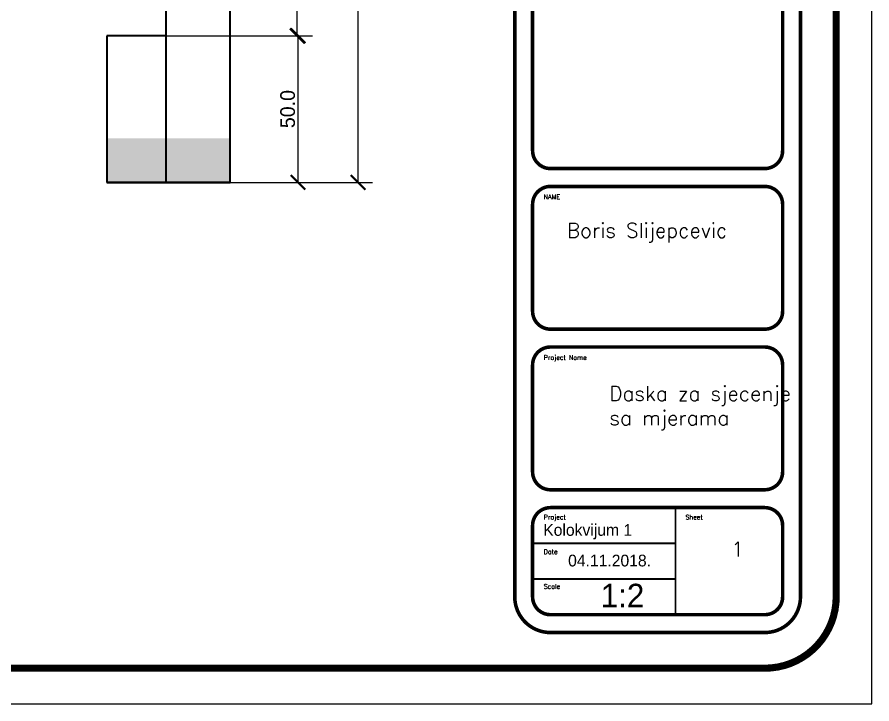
# Model space of a CAD drawing. Header units: millimetres. Extents: x -610 to 230, y -60 to 500.
# Drawn here: x -61.4 to 229.9, y -59.8 to 174.4 of the extents above; entities that cross this region are included whole.
import ezdxf

# ---------------------------------------------------------------- set-up
doc = ezdxf.new("R2010")
doc.units = ezdxf.units.MM
doc.header["$MEASUREMENT"] = 0
for name, color, linetype, lineweight in [('Daska', 130, 'Continuous', 40), ('Daska2', 160, 'Continuous', 60), ('Kote', 8, 'Continuous', 9), ('Srafura', 32, 'Continuous', 18)]:
    doc.layers.add(name, color=color, linetype=linetype, lineweight=lineweight)
doc.styles.add('Roman', font='romans')
doc.dimstyles.get("Standard").update_dxf_attribs({"dimtxt": 5, "dimasz": 5, "dimexe": 5, "dimexo": 0, "dimgap": 1, "dimtad": 1, "dimtoh": 1, "dimdec": 1, "dimzin": 0, "dimdsep": 46, "dimtxsty": 'Standard', "dimblk": 'ARCHTICK', "dimcen": 0.09, "dimadec": 0, "dimazin": 0, "dimtfac": 1, "dimtdec": 1, "dimtofl": 0, "dimtmove": 0, "dimatfit": 3, "dimldrblk": 'ARCHTICK', "dimfxl": 5, "dimtolj": 1, "dimtzin": 0, "dimarcsym": 0})

# ---------------------------------------------------------------- blocks, each defined once
blk = doc.blocks.new('_ArchTick')
at = {"color": 0, "linetype": 'ByBlock', "lineweight": 20, "const_width": 0.15}
blk.add_lwpolyline([(-0.5, -0.5), (0.5, 0.5)], dxfattribs=at)
blk = doc.blocks.new('*D7')
at = {"layer": 'Defpoints', "color": 0, "lineweight": 20, "transparency": 16777216}
for p in [(-10.79, 168.07), (-10.79, 118.07), (34.3, 118.07)]:
    blk.add_point(p, dxfattribs=at)
at = {"layer": 'Kote', "color": 0, "lineweight": -2, "transparency": 16777216}
for p, q in [((-10.79, 168.07), (39.3, 168.07)), ((34.3, 168.07), (34.3, 118.07)), ((-10.79, 118.07), (39.3, 118.07))]:
    blk.add_line(p, q, dxfattribs=at)
at = {"layer": 'Kote', "color": 0, "lineweight": -2, "transparency": 16777216, "xscale": 5, "yscale": 5, "zscale": 5}
for p, rotation in [((34.3, 168.07), 89.99999999999993), ((34.3, 118.07), 269.9999999999999)]:
    blk.add_blockref('_ArchTick', p, dxfattribs=dict(at, rotation=rotation))
at = {"layer": 'Kote', "color": 0, "lineweight": 20, "transparency": 16777216, "insert": (30.8, 143.07), "char_height": 5, "attachment_point": 5, "rotation": 90}
blk.add_mtext('\\A1;50.0', dxfattribs=at)
blk = doc.blocks.new('*D8')
at = {"layer": 'Defpoints', "color": 0, "lineweight": 20, "transparency": 16777216}
for p in [(-10.79, 368.07), (34.06, 368.07), (-10.79, 168.07)]:
    blk.add_point(p, dxfattribs=at)
at = {"layer": 'Kote', "color": 0, "lineweight": -2, "transparency": 16777216}
for p, q in [((-10.79, 368.07), (39.06, 368.07)), ((34.06, 168.07), (34.06, 368.07)), ((-10.79, 168.07), (39.06, 168.07))]:
    blk.add_line(p, q, dxfattribs=at)
at = {"layer": 'Kote', "color": 0, "lineweight": -2, "transparency": 16777216, "xscale": 5, "yscale": 5, "zscale": 5}
for p, rotation in [((34.06, 368.07), 89.99999999999994), ((34.06, 168.07), 269.9999999999999)]:
    blk.add_blockref('_ArchTick', p, dxfattribs=dict(at, rotation=rotation))
at = {"layer": 'Kote', "color": 0, "lineweight": 20, "transparency": 16777216, "insert": (30.56, 268.07), "char_height": 5, "attachment_point": 5, "rotation": 90}
blk.add_mtext('\\A1;200.0', dxfattribs=at)
blk = doc.blocks.new('*D10')
at = {"layer": 'Defpoints', "color": 0, "lineweight": 20, "transparency": 16777216}
for p in [(11.21, 418.07), (11.21, 118.07), (54.76, 118.07)]:
    blk.add_point(p, dxfattribs=at)
at = {"layer": 'Kote', "color": 0, "lineweight": -2, "transparency": 16777216}
for p, q in [((11.21, 418.07), (59.76, 418.07)), ((54.76, 418.07), (54.76, 118.07)), ((11.21, 118.07), (59.76, 118.07))]:
    blk.add_line(p, q, dxfattribs=at)
at = {"layer": 'Kote', "color": 0, "lineweight": -2, "transparency": 16777216, "xscale": 5, "yscale": 5, "zscale": 5}
for p, rotation in [((54.76, 418.07), 89.99999999999993), ((54.76, 118.07), 269.9999999999999)]:
    blk.add_blockref('_ArchTick', p, dxfattribs=dict(at, rotation=rotation))
at = {"layer": 'Kote', "color": 0, "lineweight": 20, "transparency": 16777216, "insert": (51.26, 268.07), "char_height": 5, "attachment_point": 5, "rotation": 90}
blk.add_mtext('\\A1;300.0', dxfattribs=at)

msp = doc.modelspace()

# ---------------------------------------------------------------- hatches: boundary and pattern name
at = {"layer": 'Daska2', "lineweight": 20}
h = msp.add_hatch(color=256, dxfattribs=at)
h.dxf.hatch_style = 1
h.set_gradient(color1=(147, 149, 152), color2=(2, 3, 3), rotation=260, one_color=1, tint=0.010753)
h.paths.add_polyline_path([(11.21, 118.07), (-30.79, 118.07), (-30.79, 133.07), (11.21, 133.07)])
at = {"layer": 'Srafura', "lineweight": 20}
h = msp.add_hatch(dxfattribs=at)
h.set_pattern_fill('GOST_WOOD', color=256, scale=3, angle=-270)
h.set_pattern_definition([(180, (-1e-14, -21.06), (2e-14, 18), [30, -6]), (180, (6, -15.06), (2e-14, 18), [18, -4.5, 9, -4.5]), (180, (15, -9.06), (2e-14, 18), [30, -6])])
h.paths.add_polyline_path([(-90.79, 368.07), (-140.79, 368.07), (-140.79, 418.07), (-440.79, 418.07), (-440.79, 368.07), (-490.79, 368.07), (-490.79, 358.07, -0.414214), (-400.79, 268.07), (-90.79, 268.07)])
h.paths.add_polyline_path([(-90.79, 268.07), (-400.79, 268.07, -0.414214), (-490.79, 178.07), (-490.79, 168.07), (-440.79, 168.07), (-440.79, 118.07), (-140.79, 118.07), (-140.79, 168.07), (-90.79, 168.07)])
h.paths.add_polyline_path([(-440.79, 418.07), (-475.79, 418.07, 0.414214), (-490.79, 403.07), (-490.79, 368.07), (-440.79, 368.07)])
h.paths.add_polyline_path([(-90.79, 403.07, 0.414214), (-105.79, 418.07), (-140.79, 418.07), (-140.79, 368.07), (-90.79, 368.07)])
h.paths.add_polyline_path([(-90.79, 168.07), (-140.79, 168.07), (-140.79, 118.07), (-105.79, 118.07, 0.414214), (-90.79, 133.07)])
h.paths.add_polyline_path([(-440.79, 168.07), (-490.79, 168.07), (-490.79, 133.07, 0.414214), (-475.79, 118.07), (-440.79, 118.07)])
h.paths.add_polyline_path([(-36.32, 426.53), (51.77, 426.53), (51.77, 463.2), (-36.32, 463.2)], flags=9)
h.paths.add_polyline_path([(-496.54, 59.19), (-315.11, 59.19), (-315.11, 95.85), (-496.54, 95.85)], flags=9)
h.paths.add_polyline_path([(-90.7, 289.68), (-65.46, 289.68), (-65.46, 319.68), (-90.7, 319.68)], flags=9)
h.paths.add_polyline_path([(-523.53, 289.68), (-498.29, 289.68), (-498.29, 319.68), (-523.53, 319.68)], flags=9)
h.paths.add_polyline_path([(-496.54, 433.2), (-389.4, 433.2), (-389.4, 456.53), (-496.54, 456.53)], flags=9)
h.paths.add_polyline_path([(135.49, -28.85), (152.82, -28.85), (152.82, -16.85), (135.49, -16.85)], flags=9)
h.paths.add_polyline_path([(117.97, 111.94), (124.56, 111.94), (124.56, 114.32), (117.97, 114.32)], flags=9)
h.paths.add_polyline_path([(117.84, 56.5), (135.02, 56.5), (135.02, 59.67), (117.84, 59.67)], flags=9)
h.paths.add_polyline_path([(166.21, 2.71), (173.18, 2.71), (173.18, 5.08), (166.21, 5.08)], flags=9)
h.paths.add_polyline_path([(117.97, -9.12), (123.51, -9.12), (123.51, -6.75), (117.97, -6.75)], flags=9)
h.paths.add_polyline_path([(117.84, 2.05), (126.8, 2.05), (126.8, 5.21), (117.84, 5.21)], flags=9)
h.paths.add_polyline_path([(117.89, -20.95), (124.49, -20.95), (124.49, -18.57), (117.89, -18.57)], flags=9)
h = msp.add_hatch(dxfattribs=at)
h.set_pattern_fill('ANSI31', color=256, scale=15)
h.set_pattern_definition([(45, (11.5887, -7.47), (-1.325825, 1.325825), [])])
h.paths.add_polyline_path([(-90.79, 58.07), (-400.79, 58.07), (-400.79, 36.07), (-90.79, 36.07)])
h.paths.add_polyline_path([(147.08, -36.32), (164.41, -36.32), (164.41, -24.32), (147.08, -24.32)], flags=9)
h.paths.add_polyline_path([(129.56, 104.47), (136.15, 104.47), (136.15, 106.85), (129.56, 106.85)], flags=9)
h.paths.add_polyline_path([(129.42, 49.03), (146.61, 49.03), (146.61, 52.2), (129.42, 52.2)], flags=9)
h.paths.add_polyline_path([(177.8, -4.76), (184.77, -4.76), (184.77, -2.39), (177.8, -2.39)], flags=9)
h.paths.add_polyline_path([(129.56, -16.59), (135.1, -16.59), (135.1, -14.22), (129.56, -14.22)], flags=9)
h.paths.add_polyline_path([(129.42, -5.42), (138.39, -5.42), (138.39, -2.26), (129.42, -2.26)], flags=9)
h.paths.add_polyline_path([(129.48, -28.42), (136.08, -28.42), (136.08, -26.04), (129.48, -26.04)], flags=9)

# ---------------------------------------------------------------- linework, layer by layer
for p, q in [((229.93, -59.83), (229.93, 500.17)), ((-610.07, -59.83), (229.93, -59.83))]:
    msp.add_line(p, q)
for points, const_width in [([(-573.55, -47.65), (193.41, -47.65, 0.414214), (217.76, -23.31), (217.76, 463.65, 0.414214), (193.41, 488), (-573.55, 488, 0.414214), (-597.9, 463.65), (-597.9, -23.31, 0.414214)], 2.43), ([(120.37, -35.48), (193.41, -35.48, 0.414214), (205.58, -23.31), (205.58, 463.65, 0.414214), (193.41, 475.82), (120.37, 475.82, 0.414214), (108.19, 463.65), (108.19, -23.31, 0.414214)], 1.22), ([(120.37, 122.78), (193.41, 122.78, 0.414214), (199.5, 128.87), (199.5, 463.65, 0.414214), (193.41, 469.74), (120.37, 469.74, 0.414214), (114.28, 463.65), (114.28, 128.87, 0.414214)], 1.22), ([(120.37, 68), (193.41, 68, 0.414214), (199.5, 74.08), (199.5, 110.61, 0.414214), (193.41, 116.69), (120.37, 116.69, 0.414214), (114.28, 110.61), (114.28, 74.08, 0.414214)], 1.22), ([(120.37, 13.22), (193.41, 13.22, 0.414214), (199.5, 19.3), (199.5, 55.82, 0.414214), (193.41, 61.91), (120.37, 61.91, 0.414214), (114.28, 55.82), (114.28, 19.3, 0.414214)], 1.22), ([(120.37, -29.39), (193.41, -29.39, 0.414214), (199.5, -23.31), (199.5, 1.04, 0.414214), (193.41, 7.13), (120.37, 7.13, 0.414214), (114.28, 1.04), (114.28, -23.31, 0.414214)], 1.22)]:
    msp.add_lwpolyline(points, format="xyb", close=True, dxfattribs=dict(const_width=const_width))
at = {"const_width": 0.609}
for points in [[(162.97, -29.39), (162.97, 7.13)], [(114.28, -5.05), (162.97, -5.05)], [(114.28, -17.22), (162.97, -17.22)]]:
    msp.add_lwpolyline(points, dxfattribs=at)
at = {"layer": 'Daska', "lineweight": 40}
for p, q in [((11.21, 118.07), (11.21, 418.07)), ((-10.79, 368.07), (-10.79, 168.07)), ((-10.79, 168.07), (-30.79, 168.07)), ((-30.79, 168.07), (-30.79, 118.07)), ((-10.79, 168.07), (-10.79, 118.07))]:
    msp.add_line(p, q, dxfattribs=at)
at = {"layer": 'Daska'}
for p, q in [((-30.79, 118.07), (11.21, 118.07)), ((11.21, 118.07), (-30.79, 118.07))]:
    msp.add_line(p, q, dxfattribs=at)

# ---------------------------------------------------------------- texts
at = {"style": 'Roman'}
for s, height, p in [('NAME', 1.583, (118.06, 112.34)), ('Project Name', 1.5826, (118.06, 57.56)), ('Project', 1.583, (118.06, 3.1)), ('Sheet', 1.583, (166.38, 3.1)), ('Date', 1.583, (118.06, -8.72)), ('Scale', 1.583, (118.06, -20.55))]:
    msp.add_text(s, height=height, dxfattribs=at).set_placement(p)
at = {"insert": (137.49, -18.85), "char_height": 8, "width": 31.1271, "attachment_point": 1}
msp.add_mtext('1{\\Ftxt|c238;:}2', dxfattribs=at)
at = {"layer": 'Daska', "lineweight": 20, "char_height": 5, "attachment_point": 1, "style": 'Roman'}
for s, width, insert in [('{\\C4;Boris Slijepcevic}', 73.5382, (125.96, 104.2)), ('{\\C4;Daska za sjecenje sa mjerama}', 68.4717, (140.41, 48.54)), ('{\\C4;1}', 12.7319, (181.99, -4.52))]:
    msp.add_mtext_dynamic_manual_height_columns(s, width=width, gutter_width=1, heights=[0], dxfattribs=dict(at, insert=insert))
at = {"layer": 'Daska', "lineweight": 20, "char_height": 4, "attachment_point": 1}
for s, width, insert in [('{\\C4;Kolokvijum 1}', 45.0698, (117.9, 1.51)), ('{\\C4;04.11.2018.}', 36.5951, (126.38, -8.93))]:
    msp.add_mtext_dynamic_manual_height_columns(s, width=width, gutter_width=1, heights=[0], dxfattribs=dict(at, insert=insert))

# ---------------------------------------------------------------- dimensions: what is measured, and where the dimension line sits
at = {"layer": 'Kote', "lineweight": 20}
for base, p1, p2, picture, middle in [((54.76, 118.07), (11.21, 418.07), (11.21, 118.07), '*D10', (51.26, 268.07)), ((34.06, 368.07), (-10.79, 168.07), (-10.79, 368.07), '*D8', (30.56, 268.07)), ((34.3, 118.07), (-10.79, 168.07), (-10.79, 118.07), '*D7', (30.8, 143.07))]:
    dim = msp.add_linear_dim(base=base, p1=p1, p2=p2, angle=90, dimstyle='Standard', dxfattribs=at)
    dim.commit()
    dim.dimension.update_dxf_attribs({"geometry": picture, "text_midpoint": middle})

doc.saveas('drawing.dxf')
